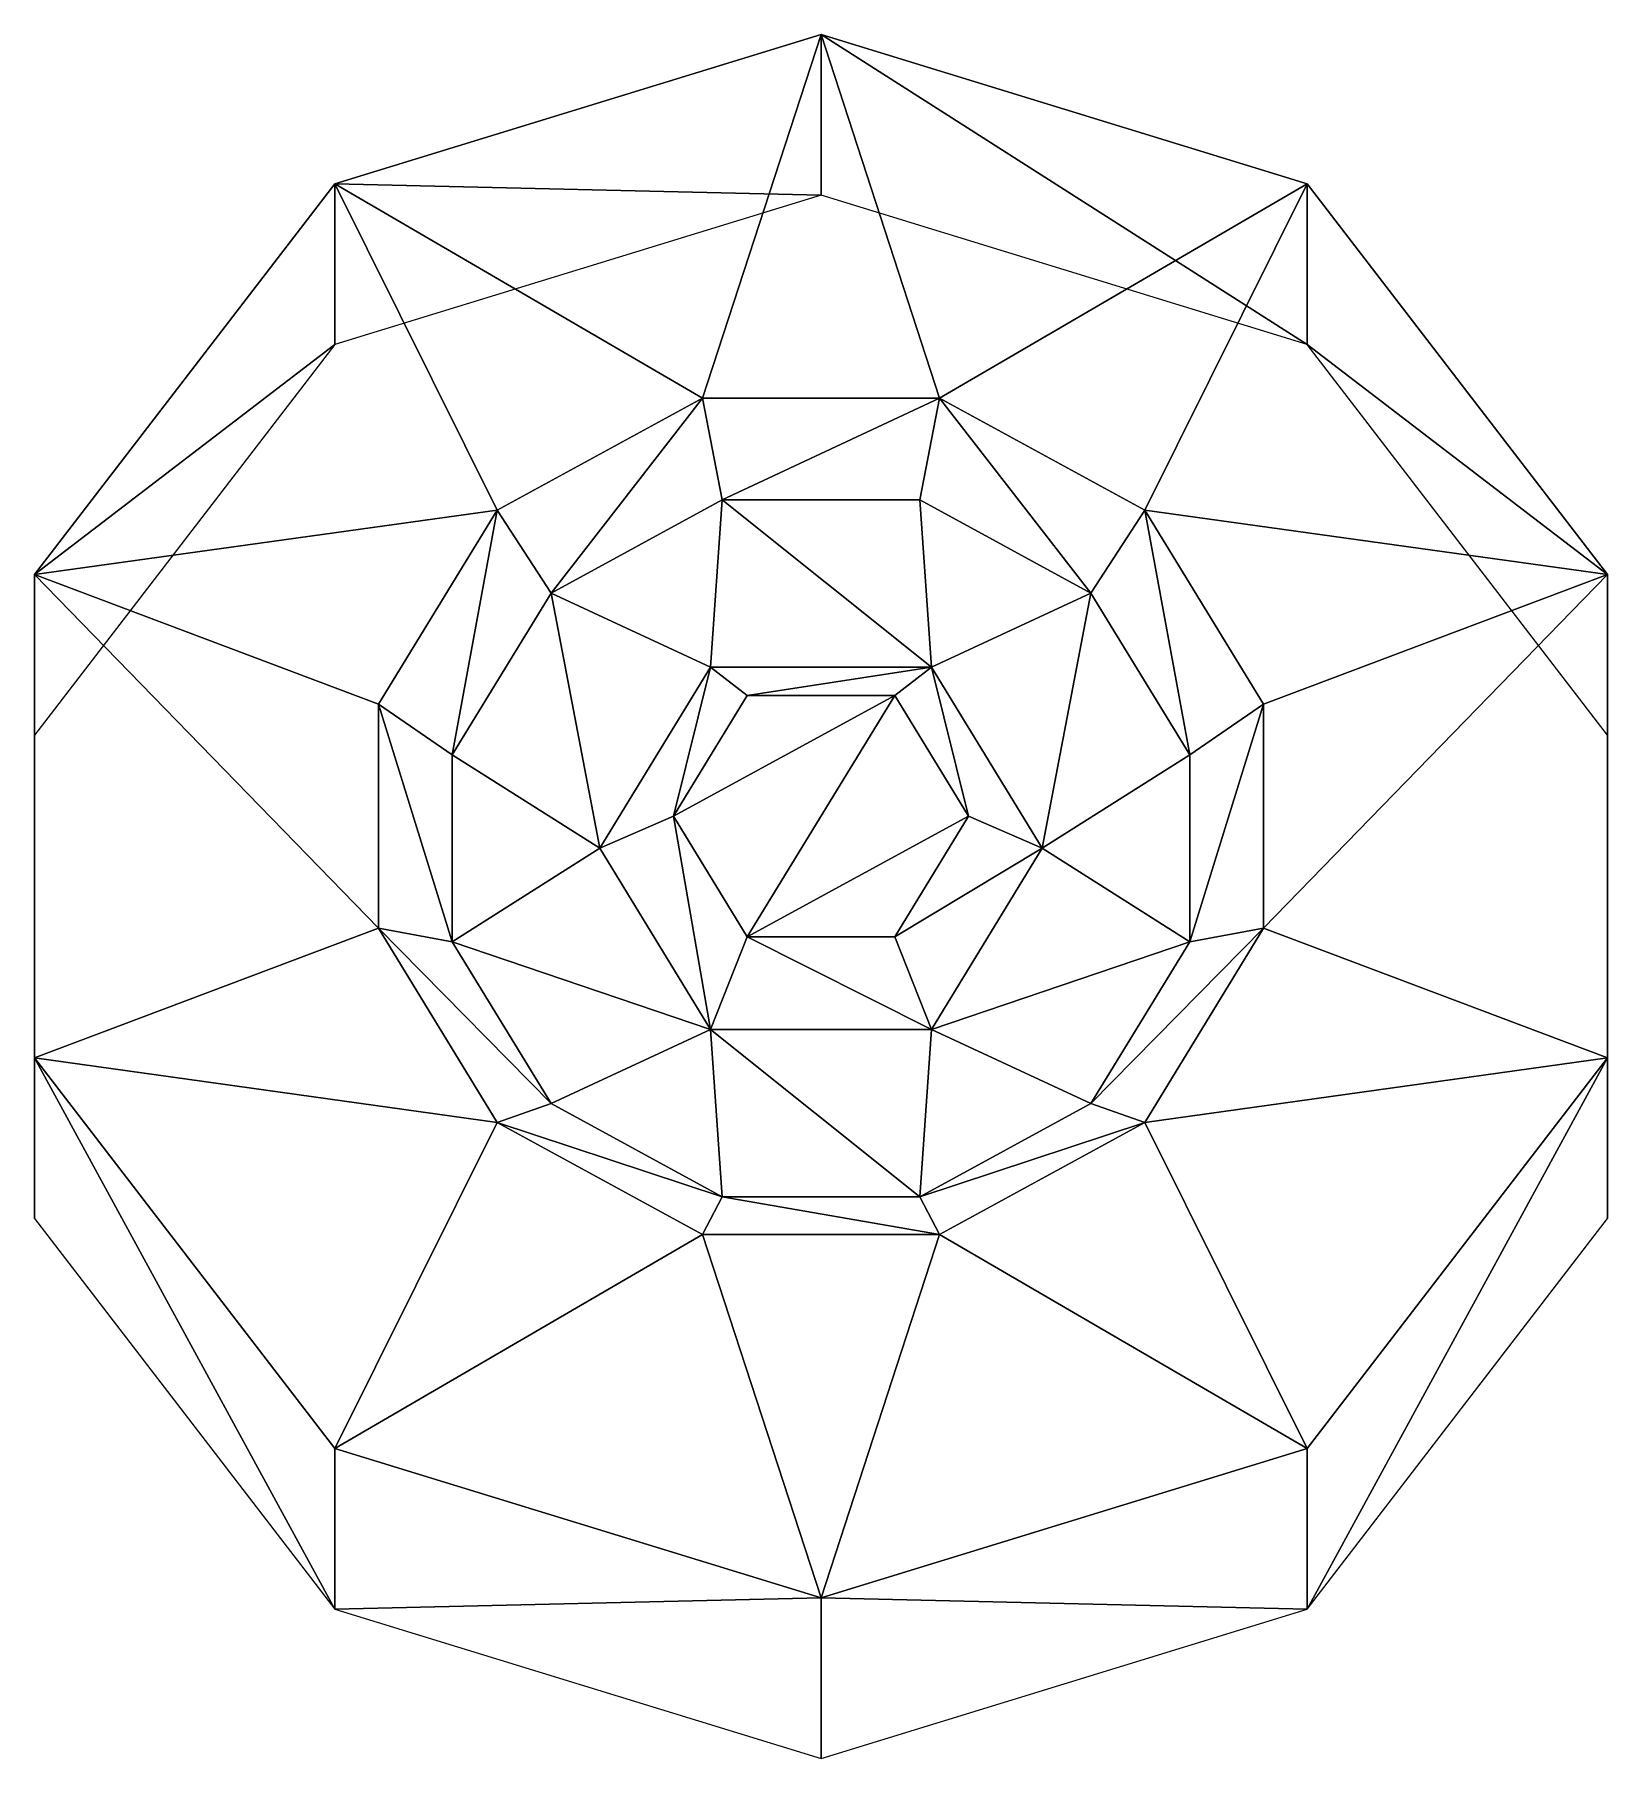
# Model space of a CAD drawing. Extents: x -4 to 4, y 7.92 to 16.69.
import ezdxf

# ---------------------------------------------------------------- set-up
doc = ezdxf.new("R2010")
doc.units = 0
doc.layers.add('WHEELS', color=2, linetype='CONTINUOUS')

msp = doc.modelspace()

# ---------------------------------------------------------------- linework, layer by layer
at = {"layer": 'WHEELS'}
for points in [[(-2.4721, 15.9269, 16.8772), (-0.6029, 14.8375, 17.2538), (0, 16.686, 16.6148)], [(-2.4721, 15.9269, 16.8772), (0, 16.686, 16.6148), (0, 15.8693, 14.252)], [(-0.6029, 14.8375, 17.2538), (0.6029, 14.8375, 17.2538), (0, 16.686, 16.6148)], [(0, 15.8693, 14.252), (0, 16.686, 16.6148), (2.4721, 15.1101, 14.5144)], [(0, 16.686, 16.6148), (0.6029, 14.8375, 17.2538), (2.4721, 15.9269, 16.8772)], [(0, 16.686, 16.6148), (2.4721, 15.9269, 16.8772), (2.4721, 15.1101, 14.5144)], [(-4, 13.9393, 17.5642), (-2.4721, 15.9269, 16.8772), (-2.4721, 15.1101, 14.5144)], [(-2.4721, 15.9269, 16.8772), (-4, 13.9393, 17.5642), (-1.6471, 14.2677, 17.4507)], [(-2.4721, 15.1101, 14.5144), (-2.4721, 15.9269, 16.8772), (0, 15.8693, 14.252)], [(-2.4721, 15.9269, 16.8772), (-1.6471, 14.2677, 17.4507), (-0.6029, 14.8375, 17.2538)], [(2.4721, 15.9269, 16.8772), (0.6029, 14.8375, 17.2538), (1.6471, 14.2677, 17.4507)], [(2.4721, 15.9269, 16.8772), (1.6471, 14.2677, 17.4507), (4, 13.9393, 17.5642)], [(4, 13.9393, 17.5642), (2.4721, 15.1101, 14.5144), (2.4721, 15.9269, 16.8772)], [(-4, 13.9393, 17.5642), (-2.4721, 15.1101, 14.5144), (-4, 13.1226, 15.2014)], [(4, 13.9393, 17.5642), (4, 13.1226, 15.2014), (2.4721, 15.1101, 14.5144)], [(-1.3726, 13.8449, 17.0678), (-0.6029, 14.8375, 17.2538), (-1.6471, 14.2677, 17.4507)], [(-1.3726, 13.8449, 17.0678), (-0.5024, 14.3197, 16.9037), (-0.6029, 14.8375, 17.2538)], [(0.6029, 14.8375, 17.2538), (-0.6029, 14.8375, 17.2538), (-0.5024, 14.3197, 16.9037)], [(0.6029, 14.8375, 17.2538), (-0.5024, 14.3197, 16.9037), (0.5024, 14.3197, 16.9037)], [(0.6029, 14.8375, 17.2538), (0.5024, 14.3197, 16.9037), (1.3726, 13.8449, 17.0678)], [(1.6471, 14.2677, 17.4507), (0.6029, 14.8375, 17.2538), (1.3726, 13.8449, 17.0678)], [(-0.5024, 14.3197, 16.9037), (-1.3726, 13.8449, 17.0678), (-0.5625, 13.4684, 17.198)], [(-0.5024, 14.3197, 16.9037), (-0.5625, 13.4684, 17.198), (0.5625, 13.4684, 17.198)], [(-0.5024, 14.3197, 16.9037), (0.5625, 13.4684, 17.198), (0.5024, 14.3197, 16.9037)], [(0.5024, 14.3197, 16.9037), (0.5625, 13.4684, 17.198), (1.3726, 13.8449, 17.0678)], [(-4, 13.9393, 17.5642), (-2.25, 13.2808, 17.7919), (-1.6471, 14.2677, 17.4507)], [(-1.6471, 14.2677, 17.4507), (-2.25, 13.2808, 17.7919), (-1.875, 13.0225, 17.3521)], [(-1.3726, 13.8449, 17.0678), (-1.6471, 14.2677, 17.4507), (-1.875, 13.0225, 17.3521)], [(1.6471, 14.2677, 17.4507), (1.3726, 13.8449, 17.0678), (1.875, 13.0225, 17.3521)], [(2.25, 13.2808, 17.7919), (1.6471, 14.2677, 17.4507), (1.875, 13.0225, 17.3521)], [(1.6471, 14.2677, 17.4507), (2.25, 13.2808, 17.7919), (4, 13.9393, 17.5642)], [(-4, 13.9393, 17.5642), (-4, 13.1226, 15.2014), (-4, 10.6659, 16.0506)], [(-4, 13.9393, 17.5642), (-2.25, 12.1412, 18.1858), (-2.25, 13.2808, 17.7919)], [(-2.25, 12.1412, 18.1858), (-4, 13.9393, 17.5642), (-4, 11.4826, 18.4134)], [(-4, 13.9393, 17.5642), (-4, 10.6659, 16.0506), (-4, 11.4826, 18.4134)], [(2.25, 12.1412, 18.1858), (4, 13.9393, 17.5642), (2.25, 13.2808, 17.7919)], [(4, 13.9393, 17.5642), (2.25, 12.1412, 18.1858), (4, 11.4826, 18.4134)], [(4, 13.9393, 17.5642), (4, 11.4826, 18.4134), (4, 10.6659, 16.0506)], [(4, 13.9393, 17.5642), (4, 10.6659, 16.0506), (4, 13.1226, 15.2014)], [(-1.875, 13.0225, 17.3521), (-1.125, 12.5476, 17.5162), (-1.3726, 13.8449, 17.0678)], [(-1.125, 12.5476, 17.5162), (-0.5625, 13.4684, 17.198), (-1.3726, 13.8449, 17.0678)], [(0.5625, 13.4684, 17.198), (1.125, 12.5476, 17.5162), (1.3726, 13.8449, 17.0678)], [(1.125, 12.5476, 17.5162), (1.875, 13.0225, 17.3521), (1.3726, 13.8449, 17.0678)], [(-0.5625, 13.4684, 17.198), (-1.125, 12.5476, 17.5162), (-0.75, 12.711, 17.9888)], [(-0.75, 12.711, 17.9888), (-0.375, 13.3248, 17.7766), (-0.5625, 13.4684, 17.198)], [(0.5625, 13.4684, 17.198), (-0.5625, 13.4684, 17.198), (-0.375, 13.3248, 17.7766)], [(0.5625, 13.4684, 17.198), (-0.375, 13.3248, 17.7766), (0.375, 13.3248, 17.7766)], [(0.75, 12.711, 17.9888), (0.5625, 13.4684, 17.198), (0.375, 13.3248, 17.7766)], [(0.75, 12.711, 17.9888), (1.125, 12.5476, 17.5162), (0.5625, 13.4684, 17.198)], [(-2.25, 13.2808, 17.7919), (-2.25, 12.1412, 18.1858), (-1.875, 12.0728, 17.6804)], [(-2.25, 13.2808, 17.7919), (-1.875, 12.0728, 17.6804), (-1.875, 13.0225, 17.3521)], [(0.375, 13.3248, 17.7766), (-0.375, 13.3248, 17.7766), (-0.75, 12.711, 17.9888)], [(0.375, 13.3248, 17.7766), (-0.75, 12.711, 17.9888), (-0.375, 12.0971, 18.201)], [(0.75, 12.711, 17.9888), (0.375, 13.3248, 17.7766), (-0.375, 12.0971, 18.201)], [(1.875, 12.0728, 17.6804), (2.25, 12.1412, 18.1858), (2.25, 13.2808, 17.7919)], [(1.875, 12.0728, 17.6804), (2.25, 13.2808, 17.7919), (1.875, 13.0225, 17.3521)], [(-1.875, 13.0225, 17.3521), (-1.875, 12.0728, 17.6804), (-1.125, 12.5476, 17.5162)], [(1.125, 12.5476, 17.5162), (1.875, 12.0728, 17.6804), (1.875, 13.0225, 17.3521)], [(-0.75, 12.711, 17.9888), (-1.125, 12.5476, 17.5162), (-0.5625, 11.6268, 17.8345)], [(-0.5625, 11.6268, 17.8345), (-0.375, 12.0971, 18.201), (-0.75, 12.711, 17.9888)], [(0.75, 12.711, 17.9888), (-0.375, 12.0971, 18.201), (0.375, 12.0971, 18.201)], [(0.75, 12.711, 17.9888), (0.375, 12.0971, 18.201), (1.125, 12.5476, 17.5162)], [(-0.5625, 11.6268, 17.8345), (-1.125, 12.5476, 17.5162), (-1.875, 12.0728, 17.6804)], [(0.5625, 11.6268, 17.8345), (1.125, 12.5476, 17.5162), (0.375, 12.0971, 18.201)], [(1.875, 12.0728, 17.6804), (1.125, 12.5476, 17.5162), (0.5625, 11.6268, 17.8345)], [(-2.25, 12.1412, 18.1858), (-4, 11.4826, 18.4134), (-1.6471, 11.1542, 18.5269)], [(-2.25, 12.1412, 18.1858), (-1.6471, 11.1542, 18.5269), (-1.3726, 11.2503, 17.9647)], [(-2.25, 12.1412, 18.1858), (-1.3726, 11.2503, 17.9647), (-1.875, 12.0728, 17.6804)], [(1.6471, 11.1542, 18.5269), (2.25, 12.1412, 18.1858), (1.3726, 11.2503, 17.9647)], [(2.25, 12.1412, 18.1858), (1.875, 12.0728, 17.6804), (1.3726, 11.2503, 17.9647)], [(2.25, 12.1412, 18.1858), (1.6471, 11.1542, 18.5269), (4, 11.4826, 18.4134)], [(-1.3726, 11.2503, 17.9647), (-0.5625, 11.6268, 17.8345), (-1.875, 12.0728, 17.6804)], [(0.5625, 11.6268, 17.8345), (-0.375, 12.0971, 18.201), (-0.5625, 11.6268, 17.8345)], [(0.5625, 11.6268, 17.8345), (0.375, 12.0971, 18.201), (-0.375, 12.0971, 18.201)], [(1.875, 12.0728, 17.6804), (0.5625, 11.6268, 17.8345), (1.3726, 11.2503, 17.9647)], [(-1.3726, 11.2503, 17.9647), (-0.5024, 10.7755, 18.1288), (-0.5625, 11.6268, 17.8345)], [(-0.5625, 11.6268, 17.8345), (-0.5024, 10.7755, 18.1288), (0.5024, 10.7755, 18.1288)], [(-0.5625, 11.6268, 17.8345), (0.5024, 10.7755, 18.1288), (0.5625, 11.6268, 17.8345)], [(0.5625, 11.6268, 17.8345), (0.5024, 10.7755, 18.1288), (1.3726, 11.2503, 17.9647)], [(-4, 11.4826, 18.4134), (-4, 10.6659, 16.0506), (-2.4721, 8.6783, 16.7376)], [(-2.4721, 9.4951, 19.1004), (-1.6471, 11.1542, 18.5269), (-4, 11.4826, 18.4134)], [(-4, 11.4826, 18.4134), (-2.4721, 8.6783, 16.7376), (-2.4721, 9.4951, 19.1004)], [(1.6471, 11.1542, 18.5269), (2.4721, 9.4951, 19.1004), (4, 11.4826, 18.4134)], [(4, 11.4826, 18.4134), (2.4721, 9.4951, 19.1004), (2.4721, 8.6783, 16.7376)], [(4, 11.4826, 18.4134), (2.4721, 8.6783, 16.7376), (4, 10.6659, 16.0506)], [(-1.6471, 11.1542, 18.5269), (-0.5024, 10.7755, 18.1288), (-1.3726, 11.2503, 17.9647)], [(1.6471, 11.1542, 18.5269), (1.3726, 11.2503, 17.9647), (0.5024, 10.7755, 18.1288)], [(-1.6471, 11.1542, 18.5269), (-2.4721, 9.4951, 19.1004), (-0.6029, 10.5844, 18.7239)], [(-1.6471, 11.1542, 18.5269), (-0.6029, 10.5844, 18.7239), (-0.5024, 10.7755, 18.1288)], [(0.6029, 10.5844, 18.7239), (1.6471, 11.1542, 18.5269), (0.5024, 10.7755, 18.1288)], [(2.4721, 9.4951, 19.1004), (1.6471, 11.1542, 18.5269), (0.6029, 10.5844, 18.7239)], [(-0.5024, 10.7755, 18.1288), (-0.6029, 10.5844, 18.7239), (0.6029, 10.5844, 18.7239)], [(-0.5024, 10.7755, 18.1288), (0.6029, 10.5844, 18.7239), (0.5024, 10.7755, 18.1288)], [(-0.6029, 10.5844, 18.7239), (-2.4721, 9.4951, 19.1004), (0, 8.7359, 19.3628)], [(-0.6029, 10.5844, 18.7239), (0, 8.7359, 19.3628), (0.6029, 10.5844, 18.7239)], [(0, 8.7359, 19.3628), (2.4721, 9.4951, 19.1004), (0.6029, 10.5844, 18.7239)], [(0, 8.7359, 19.3628), (-2.4721, 9.4951, 19.1004), (-2.4721, 8.6783, 16.7376)], [(0, 8.7359, 19.3628), (2.4721, 8.6783, 16.7376), (2.4721, 9.4951, 19.1004)], [(0, 8.7359, 19.3628), (-2.4721, 8.6783, 16.7376), (0, 7.9192, 17)], [(0, 8.7359, 19.3628), (0, 7.9192, 17), (2.4721, 8.6783, 16.7376)]]:
    msp.add_3dface(points, dxfattribs=at)

doc.saveas('drawing.dxf')
